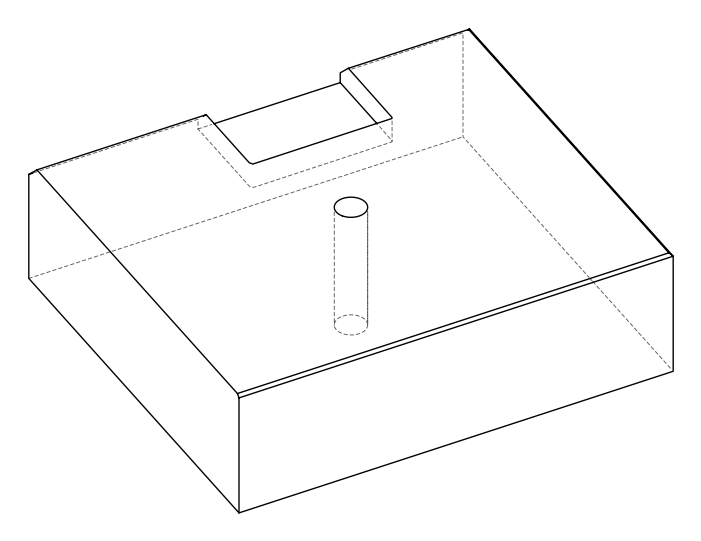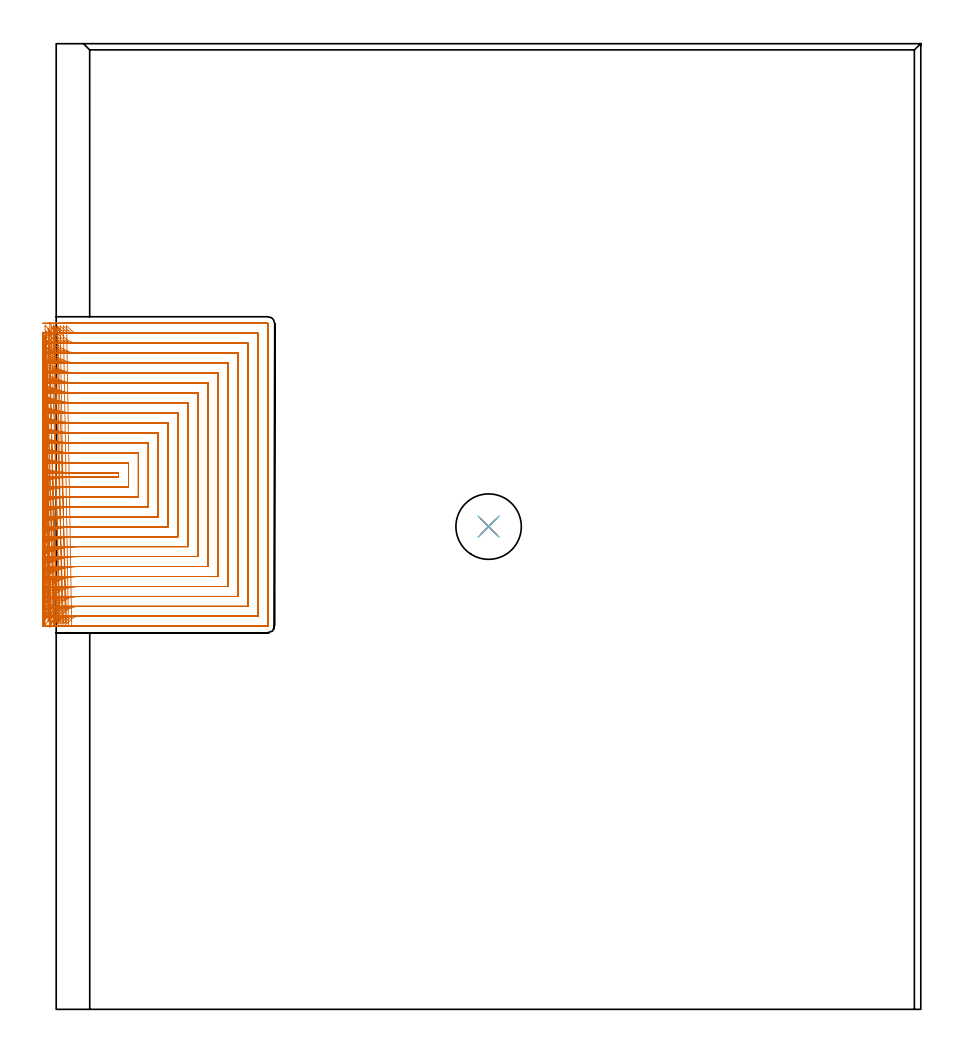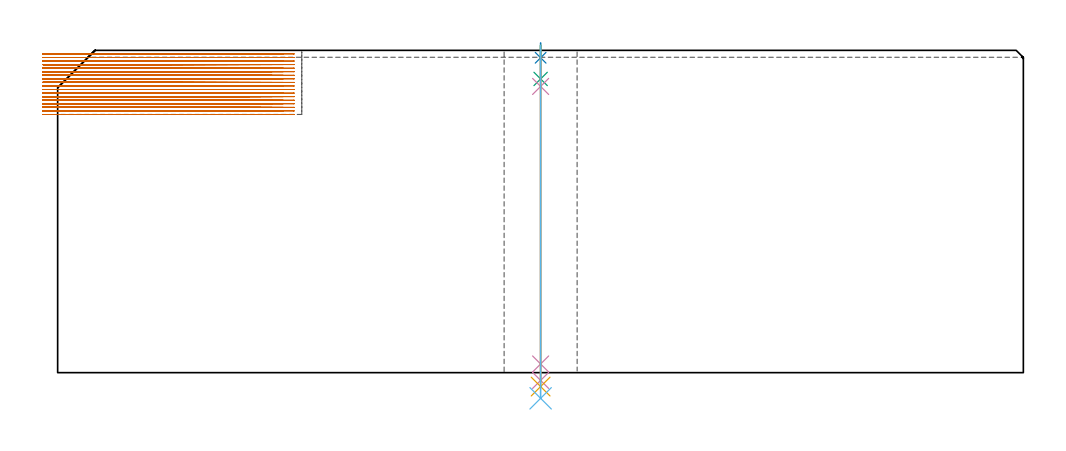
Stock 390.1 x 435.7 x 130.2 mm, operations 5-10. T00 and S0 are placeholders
(PLAN: 10 operations, 6 tool changes, 220.4 min)
(1 AREA_MILL | FG_CHAMFER_SURFACE | UGT0205_001 | 8.38 min | 20182 mm3)
(2 AREA_MILL_1 | FG_CHAMFER_SURFACE_1 | UGT0205_001 | 3.16 min | 1489 mm3)
(3 AREA_MILL_2 | FG_CHAMFER_SURFACE_2 | UGT0205_001 | 7.08 min | 1825 mm3)
(4 AREA_MILL_3 | FG_CHAMFER_SURFACE_3 | UGT0205_001 | 6.13 min | 14854 mm3)
(5 MILL_SLOT | SLOT_PARTIAL_RECTANGULAR | NXT0201_008 | Follow Part, ap 1.5, ae 75% | 193.85 min | 362678 mm3)
(6 SPOT_DRILL | STEP1HOLE | NXT0321_9005460120000 | 0.05 min | 176 mm3)
(7 DRILL_BLIND_HOLE_INTO_CENTER | STEP1HOLE | UGT0301_196 | 0.06 min | 343 mm3)
(8 GUN_DRILL_THROUGH_HOLE | STEP1HOLE | UGT0307_003 | 0.6 min | 4552 mm3)
(9 SPADE_DRILL_TO_ENLARGE_THROUGH_HOLE | STEP1HOLE | UGT0306_009 | 0.55 min | 29837 mm3)
(10 DRILL_TO_ENLARGE_THROUGH_HOLE | STEP1HOLE | UGT0301_394 | 0.57 min | 53985 mm3)
(TOOL UGT0205_001 | Chamfer Mill 20 x 3 x 45 deg. | D20 FL50 Z2)
(TOOL NXT0201_008 | ENDMILL 6mm [2P460-0600-NA 1630] | D6 FL26 Z6)
(TOOL NXT0321_9005460120000 | NC Spot Drill, 142deg, 12mm, Carbide, Uncoated | D12 PA142 FL30 Z2)
(TOOL UGT0301_196 | Twist Drill 7.7 mm | D7.7 PA118 FL73 Z2)
(TOOL UGT0307_003 | Gun Drill 7 mm | D7 PA130 FL24 Z1)
(TOOL UGT0306_009 | Spade Drill 18.5mm | D18.5 PA132 FL10 Z2)
(TOOL UGT0301_394 | Twist Drill 29.5 mm | D29.5 PA118 FL165 Z2)
(OP 5 MILL_SLOT)
G17 G21 G94 G90
T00 M6
G54
G17 G0 G90 X-5.944 Y238.462 S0 M3
G43 Z140.2 H1
Z128.761
G94 G1 X-3. Y239.039 F250.
G2 X9.987 Y240.3 R67.5 F500.
G1 X28.1
Y242.
X9.986
G2 X-3. Y243.261 R67.5
G1 X-5.944 Y243.838 F250.
X-5.936 Y233.829
X-3. Y234.447
G2 X9.987 Y235.8 R63. F500.
G1 X32.6
Y246.5
X9.986
G2 X-3. Y247.853 R63.
G1 X-5.936 Y248.471 F250.
X-5.925 Y229.174
X-3. Y229.84
G2 X9.987 Y231.3 R58.5 F500.
G1 X37.1
Y251.
X9.986
G2 X-3. Y252.46 R58.5
G1 X-5.925 Y253.125 F250.
X-5.912 Y224.494
X-3. Y225.215
G2 X9.987 Y226.8 R54. F500.
G1 X41.6
Y255.5
X9.986
G2 X-3. Y257.085 R54.
G1 X-5.912 Y257.806 F250.
X-5.895 Y219.779
X-3. Y220.566
G2 X9.987 Y222.3 R49.5 F500.
G1 X46.1
Y260.
X9.986
G2 X-3. Y261.734 R49.5
G1 X-5.895 Y262.521 F250.
X-5.872 Y215.02
X-3. Y215.885
G2 X9.987 Y217.8 R45. F500.
G1 X50.6
Y264.5
X9.986
G2 X-3. Y266.414 R45.
G1 X-5.872 Y267.28 F250.
X-5.842 Y210.199
X-3. Y211.161
G2 X9.987 Y213.3 R40.5 F500.
G1 X55.1
Y269.
X9.986
G2 X-3. Y271.138 R40.5
G1 X-5.842 Y272.1 F250.
X-5.798 Y205.294
X-3. Y206.376
G2 X9.987 Y208.8 R36. F500.
G1 X59.6
Y273.5
X9.986
G2 X-3. Y275.924 R36.
G1 X-5.798 Y277.006 F250.
X-5.733 Y200.262
X-3. Y201.498
G2 X9.987 Y204.3 R31.5 F500.
G1 X64.1
Y278.
X9.986
G2 X-3. Y280.801 R31.5
G1 X-5.733 Y282.038 F250.
X-5.63 Y195.029
X-3. Y196.472
G2 X9.987 Y199.8 R27. F500.
G1 X68.6
Y282.5
X9.986
G2 X-3. Y285.828 R27.
G1 X-5.63 Y287.271 F250.
X-5.45 Y189.442
X-3. Y191.174
G2 X9.987 Y195.3 R22.5 F500.
G1 X73.1
Y287.
X9.986
G2 X-3. Y291.126 R22.5
G1 X-5.45 Y292.857 F250.
X-5.077 Y183.099
X-3. Y185.264
G2 X9.987 Y190.8 R18. F500.
G1 X77.6
Y291.5
X9.986
G2 X-3. Y297.035 R18.
G1 X-5.077 Y299.2 F250.
X-3.615 Y175.3
X-2.445 Y178.062
G2 X9.987 Y186.3 R13.5 F500.
G1 X82.1
Y296.
X9.986
G2 X-2.446 Y304.238 R13.5
G1 X-3.616 Y307. F250.
X0.591 Y174.113 F500.
X1.924 Y176.8 F250.
G2 X9.987 Y181.8 R9. F500.
G1 X86.6
Y300.5
X9.986
G2 X1.923 Y305.501 R9.
G1 X0.59 Y308.188 F250.
X4.699 Y173.934 F500.
X6.849 Y176.026 F250.
G2 X9.987 Y177.3 R4.5 F500.
G1 X91.1
Y305.
X9.986
G2 X6.845 Y306.277 R4.5
G1 X4.697 Y308.371 F250.
X6.987 Y172.8 F500.
X9.987 F250.
X95.4 F500.
G3 X95.6 Y173. R0.2
G1 Y309.3
G3 X95.4 Y309.5 R0.2
G1 X9.986
X6.986 F250.
G0 Z140.2
X-5.956 Y238.792
Z127.322
G1 X-3. Y239.305
G2 X8.547 Y240.3 R67.5 F500.
G1 X28.1
Y242.
X8.54
G2 X-3. Y242.994 R67.5
G1 X-5.956 Y243.507 F250.
X-5.949 Y234.183
X-3. Y234.733
G2 X8.547 Y235.8 R63. F500.
G1 X32.6
Y246.5
X8.54
G2 X-3. Y247.566 R63.
G1 X-5.949 Y248.115 F250.
X-5.941 Y229.557
X-3. Y230.149
G2 X8.547 Y231.3 R58.5 F500.
G1 X37.1
Y251.
X8.54
G2 X-3. Y252.149 R58.5
G1 X-5.941 Y252.741 F250.
X-5.931 Y224.909
X-3. Y225.551
G2 X8.547 Y226.8 R54. F500.
G1 X41.6
Y255.5
X8.54
G2 X-3. Y256.747 R54.
G1 X-5.931 Y257.388 F250.
X-5.917 Y220.234
X-3. Y220.934
G2 X8.547 Y222.3 R49.5 F500.
G1 X46.1
Y260.
X8.54
G2 X-3. Y261.364 R49.5
G1 X-5.917 Y262.063 F250.
X-5.9 Y215.523
X-3. Y216.293
G2 X8.547 Y217.8 R45. F500.
G1 X50.6
Y264.5
X8.54
G2 X-3. Y266.005 R45.
G1 X-5.9 Y266.774 F250.
X-5.875 Y210.764
X-3. Y211.619
G2 X8.547 Y213.3 R40.5 F500.
G1 X55.1
Y269.
X8.54
G2 X-3. Y270.679 R40.5
G1 X-5.876 Y271.534 F250.
X-5.841 Y205.935
X-3. Y206.898
G2 X8.547 Y208.8 R36. F500.
G1 X59.6
Y273.5
X8.54
G2 X-3. Y275.4 R36.
G1 X-5.842 Y276.361 F250.
X-5.791 Y201.007
X-3. Y202.107
G2 X8.547 Y204.3 R31.5 F500.
G1 X64.1
Y278.
X8.54
G2 X-3. Y280.19 R31.5
G1 X-5.791 Y281.289 F250.
X-5.712 Y195.923
X-3. Y197.206
G2 X8.547 Y199.8 R27. F500.
G1 X68.6
Y282.5
X8.54
G2 X-3. Y285.09 R27.
G1 X-5.712 Y286.372 F250.
X-5.575 Y190.571
X-3. Y192.111
G2 X8.547 Y195.3 R22.5 F500.
G1 X73.1
Y287.
X8.54
G2 X-3. Y290.184 R22.5
G1 X-5.575 Y291.723 F250.
X-5.301 Y184.683
X-3. Y186.608
G2 X8.547 Y190.8 R18. F500.
G1 X77.6
Y291.5
X8.54
G2 X-3. Y295.686 R18.
G1 X-5.302 Y297.609 F250.
X-4.554 Y177.227
X-3. Y179.793
G2 X8.547 Y186.3 R13.5 F500.
G1 X82.1
Y296.
X8.54
G2 X-3. Y302.494 R13.5
G1 X-4.557 Y305.058 F250.
X-0.848 Y174.113 F500.
X0.485 Y176.8 F250.
G2 X8.547 Y181.8 R9. F500.
G1 X86.6
Y300.5
X8.54
G2 X0.477 Y305.501 R9.
G1 X-0.856 Y308.188 F250.
X3.259 Y173.934 F500.
X5.41 Y176.026 F250.
G2 X8.547 Y177.3 R4.5 F500.
G1 X91.1
Y305.
X8.54
G2 X5.401 Y306.275 R4.5
G1 X3.251 Y308.367 F250.
X5.547 Y172.8 F500.
X8.547 F250.
X95.4 F500.
G3 X95.6 Y173. R0.2
G1 Y309.3
G3 X95.4 Y309.5 R0.2
G1 X8.54
X5.54 F250.
G0 Z140.2
X-5.966 Y239.09
Z125.883
G1 X-3. Y239.539
G2 X7.108 Y240.3 R67.5 F500.
G1 X28.1
Y242.
X7.1
G2 X-3. Y242.76 R67.5
G1 X-5.966 Y243.209 F250.
X-5.961 Y234.502
X-3. Y234.984
G2 X7.108 Y235.8 R63. F500.
G1 X32.6
Y246.5
X7.1
G2 X-3. Y247.315 R63.
G1 X-5.961 Y247.796 F250.
X-5.955 Y229.902
X-3. Y230.42
G2 X7.108 Y231.3 R58.5 F500.
G1 X37.1
Y251.
X7.1
G2 X-3. Y251.879 R58.5
G1 X-5.955 Y252.396 F250.
X-5.947 Y225.284
X-3. Y225.846
G2 X7.108 Y226.8 R54. F500.
G1 X41.6
Y255.5
X7.1
G2 X-3. Y256.453 R54.
G1 X-5.947 Y257.014 F250.
X-5.937 Y220.644
X-3. Y221.257
G2 X7.108 Y222.3 R49.5 F500.
G1 X46.1
Y260.
X7.1
G2 X-3. Y261.041 R49.5
G1 X-5.937 Y261.654 F250.
X-5.923 Y215.976
X-3. Y216.65
G2 X7.108 Y217.8 R45. F500.
G1 X50.6
Y264.5
X7.1
G2 X-3. Y265.648 R45.
G1 X-5.923 Y266.321 F250.
X-5.905 Y211.27
X-3. Y212.018
G2 X7.108 Y213.3 R40.5 F500.
G1 X55.1
Y269.
X7.1
G2 X-3. Y270.28 R40.5
G1 X-5.905 Y271.028 F250.
X-5.879 Y206.509
X-3. Y207.352
G2 X7.108 Y208.8 R36. F500.
G1 X59.6
Y273.5
X7.1
G2 X-3. Y274.946 R36.
G1 X-5.88 Y275.788 F250.
X-5.841 Y201.671
X-3. Y202.634
G2 X7.108 Y204.3 R31.5 F500.
G1 X64.1
Y278.
X7.1
G2 X-3. Y279.663 R31.5
G1 X-5.842 Y280.625 F250.
X-5.782 Y196.713
X-3. Y197.836
G2 X7.108 Y199.8 R27. F500.
G1 X68.6
Y282.5
X7.1
G2 X-3. Y284.46 R27.
G1 X-5.782 Y285.583 F250.
X-5.68 Y191.554
X-3. Y192.902
G2 X7.108 Y195.3 R22.5 F500.
G1 X73.1
Y287.
X7.1
G2 X-3. Y289.394 R22.5
G1 X-5.681 Y290.741 F250.
X-5.482 Y186.009
X-3. Y187.694
G2 X7.108 Y190.8 R18. F500.
G1 X77.6
Y291.5
X7.1
G2 X-3. Y294.601 R18.
G1 X-5.483 Y296.284 F250.
X-4.989 Y179.502
X-3. Y181.749
G2 X7.108 Y186.3 R13.5 F500.
G1 X82.1
Y296.
X7.1
G2 X-3. Y300.543 R13.5
G1 X-4.991 Y302.787 F250.
X-2.264 Y174.269 F500.
X-0.886 Y176.934 F250.
G2 X7.108 Y181.8 R9. F500.
G1 X86.6
Y300.5
X7.1
G2 X-0.894 Y305.365 R9.
G1 X-2.272 Y308.029 F250.
X1.821 Y173.94 F500.
X3.974 Y176.029 F250.
G2 X7.108 Y177.3 R4.5 F500.
G1 X91.1
Y305.
X7.1
G2 X3.962 Y306.275 R4.5
G1 X1.812 Y308.367 F250.
X4.108 Y172.8 F500.
X7.108 F250.
X95.4 F500.
G3 X95.6 Y173. R0.2
G1 Y309.3
G3 X95.4 Y309.5 R0.2
G1 X7.1
X4.1 F250.
G0 Z140.2
X-5.975 Y239.356
Z124.444
G1 X-3. Y239.741
G2 X5.668 Y240.3 R67.5 F500.
G1 X28.1
Y242.
X5.668
G2 X-3. Y242.559 R67.5
G1 X-5.975 Y242.944 F250.
X-5.971 Y234.788
X-3. Y235.201
G2 X5.668 Y235.8 R63. F500.
G1 X32.6
Y246.5
X5.668
G2 X-3. Y247.099 R63.
G1 X-5.971 Y247.512 F250.
X-5.967 Y230.21
X-3. Y230.654
G2 X5.668 Y231.3 R58.5 F500.
G1 X37.1
Y251.
X5.668
G2 X-3. Y251.646 R58.5
G1 X-5.967 Y252.09 F250.
X-5.961 Y225.618
X-3. Y226.1
G2 X5.668 Y226.8 R54. F500.
G1 X41.6
Y255.5
X5.668
G2 X-3. Y256.2 R54.
G1 X-5.961 Y256.682 F250.
X-5.954 Y221.01
X-3. Y221.535
G2 X5.668 Y222.3 R49.5 F500.
G1 X46.1
Y260.
X5.668
G2 X-3. Y260.765 R49.5
G1 X-5.954 Y261.29 F250.
X-5.944 Y216.379
X-3. Y216.957
G2 X5.668 Y217.8 R45. F500.
G1 X50.6
Y264.5
X5.668
G2 X-3. Y265.343 R45.
G1 X-5.944 Y265.921 F250.
X-5.93 Y211.719
X-3. Y212.362
G2 X5.668 Y213.3 R40.5 F500.
G1 X55.1
Y269.
X5.668
G2 X-3. Y269.938 R40.5
G1 X-5.93 Y270.581 F250.
X-5.912 Y207.019
X-3. Y207.741
G2 X5.668 Y208.8 R36. F500.
G1 X59.6
Y273.5
X5.668
G2 X-3. Y274.559 R36.
G1 X-5.912 Y275.281 F250.
X-5.884 Y202.258
X-3. Y203.084
G2 X5.668 Y204.3 R31.5 F500.
G1 X64.1
Y278.
X5.668
G2 X-3. Y279.216 R31.5
G1 X-5.884 Y280.042 F250.
X-5.841 Y197.408
X-3. Y198.371
G2 X5.668 Y199.8 R27. F500.
G1 X68.6
Y282.5
X5.668
G2 X-3. Y283.929 R27.
G1 X-5.841 Y284.892 F250.
X-5.768 Y192.408
X-3. Y193.563
G2 X5.668 Y195.3 R22.5 F500.
G1 X73.1
Y287.
X5.668
G2 X-3. Y288.737 R22.5
G1 X-5.768 Y289.892 F250.
X-5.629 Y187.131
X-3. Y188.576
G2 X5.668 Y190.8 R18. F500.
G1 X77.6
Y291.5
X5.668
G2 X-3. Y293.724 R18.
G1 X-5.629 Y295.169 F250.
X-5.3 Y181.223
X-3. Y183.15
G2 X5.668 Y186.3 R13.5 F500.
G1 X82.1
Y296.
X5.668
G2 X-3. Y299.15 R13.5
G1 X-5.3 Y301.076 F250.
X-3.562 Y174.994
X-1.98 Y177.544
G2 X5.668 Y181.8 R9. F500.
G1 X86.6
Y300.5
X5.668
G2 X-1.98 Y304.755 R9.
G1 X-3.561 Y307.305 F250.
X0.381 Y173.938 F500.
X2.533 Y176.028 F250.
G2 X5.668 Y177.3 R4.5 F500.
G1 X91.1
Y305.
X5.668
G2 X2.527 Y306.277 R4.5
G1 X0.379 Y308.371 F250.
X2.668 Y172.8 F500.
X5.668 F250.
X95.4 F500.
G3 X95.6 Y173. R0.2
G1 Y309.3
G3 X95.4 Y309.5 R0.2
G1 X5.668
X2.668 F250.
G0 Z140.2
X-5.983 Y239.603
Z123.005
G1 X-3. Y239.921
G2 X4.146 Y240.3 R67.5 F500.
G1 X28.1
Y242.
X4.149
G2 X-3. Y242.38 R67.5
G1 X-5.983 Y242.697 F250.
X-5.981 Y235.053
X-3. Y235.393
G2 X4.146 Y235.8 R63. F500.
G1 X32.6
Y246.5
X4.149
G2 X-3. Y246.907 R63.
G1 X-5.981 Y247.247 F250.
X-5.978 Y230.496
X-3. Y230.862
G2 X4.146 Y231.3 R58.5 F500.
G1 X37.1
Y251.
X4.149
G2 X-3. Y251.438 R58.5
G1 X-5.978 Y251.805 F250.
X-5.974 Y225.928
X-3. Y226.325
G2 X4.146 Y226.8 R54. F500.
G1 X41.6
Y255.5
X4.149
G2 X-3. Y255.975 R54.
G1 X-5.974 Y256.372 F250.
X-5.969 Y221.348
X-3. Y221.782
G2 X4.146 Y222.3 R49.5 F500.
G1 X46.1
Y260.
X4.149
G2 X-3. Y260.519 R49.5
G1 X-5.969 Y260.952 F250.
X-5.962 Y216.753
X-3. Y217.229
G2 X4.146 Y217.8 R45. F500.
G1 X50.6
Y264.5
X4.149
G2 X-3. Y265.071 R45.
G1 X-5.962 Y265.548 F250.
X-5.953 Y212.135
X-3. Y212.665
G2 X4.146 Y213.3 R40.5 F500.
G1 X55.1
Y269.
X4.149
G2 X-3. Y269.636 R40.5
G1 X-5.953 Y270.165 F250.
X-5.94 Y207.488
X-3. Y208.084
G2 X4.146 Y208.8 R36. F500.
G1 X59.6
Y273.5
X4.149
G2 X-3. Y274.217 R36.
G1 X-5.94 Y274.813 F250.
X-5.922 Y202.798
X-3. Y203.479
G2 X4.146 Y204.3 R31.5 F500.
G1 X64.1
Y278.
X4.149
G2 X-3. Y278.822 R31.5
G1 X-5.922 Y279.503 F250.
X-5.893 Y198.043
X-3. Y198.837
G2 X4.146 Y199.8 R27. F500.
G1 X68.6
Y282.5
X4.149
G2 X-3. Y283.464 R27.
G1 X-5.893 Y284.258 F250.
X-5.845 Y193.182
X-3. Y194.135
G2 X4.146 Y195.3 R22.5 F500.
G1 X73.1
Y287.
X4.149
G2 X-3. Y288.166 R22.5
G1 X-5.845 Y289.119 F250.
X-5.753 Y188.13
X-3. Y189.321
G2 X4.146 Y190.8 R18. F500.
G1 X77.6
Y291.5
X4.149
G2 X-3. Y292.98 R18.
G1 X-5.753 Y294.172 F250.
X-5.545 Y182.666
X-3. Y184.254
G2 X4.146 Y186.3 R13.5 F500.
G1 X82.1
Y296.
X4.149
G2 X-3. Y298.048 R13.5
G1 X-5.545 Y299.637 F250.
X-4.774 Y176.031
X-2.913 Y178.384
G2 X4.146 Y181.8 R9. F500.
G1 X86.6
Y300.5
X4.149
G2 X-2.912 Y303.919 R9.
G1 X-4.772 Y306.273 F250.
X-1.214 Y173.523 F500.
X0.769 Y175.774 F250.
G2 X4.146 Y177.3 R4.5 F500.
G1 X91.1
Y305.
X4.149
G2 X0.77 Y306.528 R4.5
G1 X-1.212 Y308.781 F250.
X1.146 Y172.8 F500.
X4.146 F250.
X95.4 F500.
G3 X95.6 Y173. R0.2
G1 Y309.3
G3 X95.4 Y309.5 R0.2
G1 X4.149
X1.149 F250.
G0 Z140.2
X-5.99 Y239.84
Z121.567
G1 X-3. Y240.081
G2 X2.429 Y240.3 R67.5 F500.
G1 X28.1
Y242.
X2.449
G2 X-3. Y242.22 R67.5
G1 X-5.99 Y242.462 F250.
X-5.989 Y235.307
X-3. Y235.566
G2 X2.429 Y235.8 R63. F500.
G1 X32.6
Y246.5
X2.449
G2 X-3. Y246.736 R63.
G1 X-5.989 Y246.996 F250.
X-5.987 Y230.769
X-3. Y231.048
G2 X2.429 Y231.3 R58.5 F500.
G1 X37.1
Y251.
X2.449
G2 X-3. Y251.254 R58.5
G1 X-5.987 Y251.534 F250.
X-5.985 Y226.225
X-3. Y226.526
G2 X2.429 Y226.8 R54. F500.
G1 X41.6
Y255.5
X2.449
G2 X-3. Y255.776 R54.
G1 X-5.985 Y256.078 F250.
X-5.982 Y221.672
X-3. Y222.001
G2 X2.429 Y222.3 R49.5 F500.
G1 X46.1
Y260.
X2.449
G2 X-3. Y260.301 R49.5
G1 X-5.982 Y260.631 F250.
X-5.978 Y217.109
X-3. Y217.471
G2 X2.429 Y217.8 R45. F500.
G1 X50.6
Y264.5
X2.449
G2 X-3. Y264.831 R45.
G1 X-5.978 Y265.194 F250.
X-5.973 Y212.532
X-3. Y212.934
G2 X2.429 Y213.3 R40.5 F500.
G1 X55.1
Y269.
X2.449
G2 X-3. Y269.368 R40.5
G1 X-5.973 Y269.772 F250.
X-5.966 Y207.936
X-3. Y208.388
G2 X2.429 Y208.8 R36. F500.
G1 X59.6
Y273.5
X2.449
G2 X-3. Y273.915 R36.
G1 X-5.965 Y274.369 F250.
X-5.955 Y203.312
X-3. Y203.829
G2 X2.429 Y204.3 R31.5 F500.
G1 X64.1
Y278.
X2.449
G2 X-3. Y278.475 R31.5
G1 X-5.955 Y278.994 F250.
X-5.939 Y198.645
X-3. Y199.249
G2 X2.429 Y199.8 R27. F500.
G1 X68.6
Y282.5
X2.449
G2 X-3. Y283.055 R27.
G1 X-5.938 Y283.661 F250.
X-5.911 Y193.911
X-3. Y194.635
G2 X2.429 Y195.3 R22.5 F500.
G1 X73.1
Y287.
X2.449
G2 X-3. Y287.67 R22.5
G1 X-5.911 Y288.396 F250.
X-5.86 Y189.057
X-3. Y189.962
G2 X2.429 Y190.8 R18. F500.
G1 X77.6
Y291.5
X2.449
G2 X-3. Y292.344 R18.
G1 X-5.859 Y293.253 F250.
X-5.747 Y183.954
X-3. Y185.16
G2 X2.429 Y186.3 R13.5 F500.
G1 X82.1
Y296.
X2.449
G2 X-3. Y297.148 R13.5
G1 X-5.745 Y298.359 F250.
X-5.393 Y178.168
X-3. Y179.978
G2 X2.429 Y181.8 R9. F500.
G1 X86.6
Y300.5
X2.449
G2 X-3. Y302.337 R9.
G1 X-5.388 Y304.153 F250.
X-2.967 Y172.435 F500.
X-1.475 Y175.038 F250.
G2 X2.429 Y177.3 R4.5 F500.
G1 X91.1
Y305.
X2.449
G2 X-1.46 Y307.27 R4.5
G1 X-2.947 Y309.876 F250.
X-0.571 Y172.8 F500.
X2.429 F250.
X95.4 F500.
G3 X95.6 Y173. R0.2
G1 Y309.3
G3 X95.4 Y309.5 R0.2
G1 X2.449
X-0.551 F250.
G0 Z140.2
X-5.996 Y240.07
Z120.128
G1 X-3. Y240.218
G2 X0.332 Y240.3 R67.5 F500.
G1 X28.1
Y242.
X0.314
G2 X-3. Y242.081 R67.5
G1 X-5.996 Y242.229 F250.
Y235.553
X-3. Y235.712
G2 X0.332 Y235.8 R63. F500.
G1 X32.6
Y246.5
X0.314
G2 X-3. Y246.587 R63.
G1 X-5.996 Y246.745 F250.
X-5.995 Y231.034
X-3. Y231.205
G2 X0.332 Y231.3 R58.5 F500.
G1 X37.1
Y251.
X0.314
G2 X-3. Y251.094 R58.5
G1 X-5.995 Y251.264 F250.
X-5.994 Y226.512
X-3. Y226.697
G2 X0.332 Y226.8 R54. F500.
G1 X41.6
Y255.5
X0.314
G2 X-3. Y255.602 R54.
G1 X-5.994 Y255.786 F250.
X-5.993 Y221.986
X-3. Y222.188
G2 X0.332 Y222.3 R49.5 F500.
G1 X46.1
Y260.
X0.314
G2 X-3. Y260.111 R49.5
G1 X-5.993 Y260.312 F250.
X-5.992 Y217.454
X-3. Y217.676
G2 X0.332 Y217.8 R45. F500.
G1 X50.6
Y264.5
X0.314
G2 X-3. Y264.622 R45.
G1 X-5.992 Y264.843 F250.
X-5.99 Y212.916
X-3. Y213.163
G2 X0.332 Y213.3 R40.5 F500.
G1 X55.1
Y269.
X0.314
G2 X-3. Y269.136 R40.5
G1 X-5.99 Y269.381 F250.
X-5.987 Y208.368
X-3. Y208.645
G2 X0.332 Y208.8 R36. F500.
G1 X59.6
Y273.5
X0.314
G2 X-3. Y273.653 R36.
G1 X-5.987 Y273.929 F250.
X-5.983 Y203.806
X-3. Y204.123
G2 X0.332 Y204.3 R31.5 F500.
G1 X64.1
Y278.
X0.314
G2 X-3. Y278.175 R31.5
G1 X-5.983 Y278.49 F250.
X-5.977 Y199.223
X-3. Y199.594
G2 X0.332 Y199.8 R27. F500.
G1 X68.6
Y282.5
X0.314
G2 X-3. Y282.704 R27.
G1 X-5.977 Y283.072 F250.
X-5.967 Y194.608
X-3. Y195.052
G2 X0.332 Y195.3 R22.5 F500.
G1 X73.1
Y287.
X0.314
G2 X-3. Y287.245 R22.5
G1 X-5.967 Y287.687 F250.
X-5.948 Y189.934
X-3. Y190.489
G2 X0.332 Y190.8 R18. F500.
G1 X77.6
Y291.5
X0.314
G2 X-3. Y291.808 R18.
G1 X-5.949 Y292.36 F250.
X-5.907 Y185.142
X-3. Y185.882
G2 X0.332 Y186.3 R13.5 F500.
G1 X82.1
Y296.
X0.314
G2 X-3. Y296.413 R13.5
G1 X-5.908 Y297.149 F250.
X-5.787 Y180.05
X-3. Y181.161
G2 X0.332 Y181.8 R9. F500.
G1 X86.6
Y300.5
X0.314
G2 X-3. Y301.132 R9.
G1 X-5.789 Y302.237 F250.
X-5.011 Y173.637
X-2.981 Y175.845
G2 X0.332 Y177.3 R4.5 F500.
G1 X91.1
Y305.
X0.314
G2 X-2.983 Y306.437 R4.5
G1 X-5.025 Y308.634 F250.
X-2.668 Y172.8 F500.
X0.332 F250.
X95.4 F500.
G3 X95.6 Y173. R0.2
G1 Y309.3
G3 X95.4 Y309.5 R0.2
G1 X0.314
X-2.686 F250.
G0 Z140.2
X-6. Y240.266
Z118.689
G1 X-3. Y240.297
G2 X-2.314 Y240.3 R67.5 F500.
G1 X28.1
Y242.
X-2.322
G2 X-3. Y242.003 R67.5
G1 X-6. Y242.034 F250.
Y235.764
X-3. Y235.796
G2 X-2.314 Y235.8 R63. F500.
G1 X32.6
Y246.5
X-2.322
G2 X-3. Y246.504 R63.
G1 X-6. Y246.536 F250.
Y231.261
X-3. Y231.296
G2 X-2.314 Y231.3 R58.5 F500.
G1 X37.1
Y251.
X-2.322
G2 X-3. Y251.004 R58.5
G1 X-6. Y251.039 F250.
Y226.758
X-3. Y226.796
G2 X-2.314 Y226.8 R54. F500.
G1 X41.6
Y255.5
X-2.322
G2 X-3. Y255.504 R54.
G1 X-6. Y255.542 F250.
Y222.254
X-3. Y222.295
G2 X-2.314 Y222.3 R49.5 F500.
G1 X46.1
Y260.
X-2.322
G2 X-3. Y260.005 R49.5
G1 X-6. Y260.046 F250.
Y217.749
X-3. Y217.795
G2 X-2.314 Y217.8 R45. F500.
G1 X50.6
Y264.5
X-2.322
G2 X-3. Y264.505 R45.
G1 X-6. Y264.55 F250.
Y213.243
X-3. Y213.294
G2 X-2.314 Y213.3 R40.5 F500.
G1 X55.1
Y269.
X-2.322
G2 X-3. Y269.006 R40.5
G1 X-6. Y269.056 F250.
X-5.999 Y208.736
X-3. Y208.793
G2 X-2.314 Y208.8 R36. F500.
G1 X59.6
Y273.5
X-2.322
G2 X-3. Y273.506 R36.
G1 X-5.999 Y273.563 F250.
Y204.227
X-3. Y204.293
G2 X-2.314 Y204.3 R31.5 F500.
G1 X64.1
Y278.
X-2.322
G2 X-3. Y278.007 R31.5
G1 X-5.999 Y278.072 F250.
Y199.715
X-3. Y199.791
G2 X-2.314 Y199.8 R27. F500.
G1 X68.6
Y282.5
X-2.322
G2 X-3. Y282.509 R27.
G1 X-5.999 Y282.584 F250.
Y195.198
X-3. Y195.29
G2 X-2.314 Y195.3 R22.5 F500.
G1 X73.1
Y287.
X-2.322
G2 X-3. Y287.01 R22.5
G1 X-5.999 Y287.101 F250.
X-5.998 Y190.673
X-3. Y190.787
G2 X-2.314 Y190.8 R18. F500.
G1 X77.6
Y291.5
X-2.322
G2 X-3. Y291.513 R18.
G1 X-5.998 Y291.626 F250.
X-5.996 Y186.13
X-3. Y186.283
G2 X-2.314 Y186.3 R13.5 F500.
G1 X82.1
Y296.
X-2.322
G2 X-3. Y296.017 R13.5
G1 X-5.996 Y296.168 F250.
X-5.991 Y181.545
X-3. Y181.774
G2 X-2.314 Y181.8 R9. F500.
G1 X86.6
Y300.5
X-2.322
G2 X-3. Y300.526 R9.
G1 X-5.991 Y300.752 F250.
X-5.965 Y176.79
X-3. Y177.247
G2 X-2.314 Y177.3 R4.5 F500.
G1 X91.1
Y305.
X-2.322
G2 X-3. Y305.051 R4.5
G1 X-5.966 Y305.503 F250.
X-5.314 Y172.8
X-2.314
X95.4 F500.
G3 X95.6 Y173. R0.2
G1 Y309.3
G3 X95.4 Y309.5 R0.2
G1 X-2.322
X-5.322 F250.
G0 X-6. Y240.299 Z117.25
G1 X-3. Y240.3
X-2.968 F500.
X28.1
Y242.
X-3.
X-6. Y242.001 F250.
Y235.798
X-3. Y235.8
X-2.968 F500.
X32.6
Y246.5
X-3.
X-6. Y246.501 F250.
Y231.298
X-3. Y231.3
X-2.968 F500.
X37.1
Y251.
X-3.
X-6. Y251.001 F250.
Y226.798
X-3. Y226.8
X-2.968 F500.
X41.6
Y255.5
X-3.
X-6. Y255.501 F250.
Y222.298
X-3. Y222.3
X-2.968 F500.
X46.1
Y260.
X-3.
X-6. Y260.001 F250.
Y217.798
X-3. Y217.8
X-2.968 F500.
X50.6
Y264.5
X-3.
X-6. Y264.501 F250.
Y213.298
X-3. Y213.3
X-2.968 F500.
X55.1
Y269.
X-3.
X-6. Y269.001 F250.
Y208.797
X-3. Y208.8
X-2.968 F500.
X59.6
Y273.5
X-3.
X-6. Y273.502 F250.
Y204.297
X-3. Y204.3
X-2.968 F500.
X64.1
Y278.
X-3.
X-6. Y278.002 F250.
Y199.796
X-3. Y199.8
X-2.968 F500.
X68.6
Y282.5
X-3.
X-6. Y282.502 F250.
Y195.296
X-3. Y195.3
X-2.968 F500.
X73.1
Y287.
X-3.
X-6. Y287.003 F250.
Y190.795
X-3. Y190.8
X-2.968 F500.
X77.6
Y291.5
X-3.
X-6. Y291.503 F250.
Y186.293
X-3. Y186.3
X-2.968 F500.
X82.1
Y296.
X-3.
X-6. Y296.004 F250.
Y181.789
X-3. Y181.8
X-2.968 F500.
X86.6
Y300.5
X-3.
X-6. Y300.506 F250.
Y177.279
X-3. Y177.3
X-2.968 F500.
X91.1
Y305.
X-3.
X-6. Y305.013 F250.
X-5.968 Y172.8
X-2.968
X95.4 F500.
G3 X95.6 Y173. R0.2
G1 Y309.3
G3 X95.4 Y309.5 R0.2
G1 X-2.981
X-5.981 F250.
G0 X-6. Y240.3 Z115.811
G1 X-3.
X28.1 F500.
Y242.
X-3.
X-6. F250.
Y235.8
X-3.
X32.6 F500.
Y246.5
X-3.
X-6. F250.
Y231.3
X-3.
X37.1 F500.
Y251.
X-3.
X-6. F250.
Y226.8
X-3.
X41.6 F500.
Y255.5
X-3.
X-6. F250.
Y222.3
X-3.
X46.1 F500.
Y260.
X-3.
X-6. F250.
Y217.8
X-3.
X50.6 F500.
Y264.5
X-3.
X-6. F250.
Y213.3
X-3.
X55.1 F500.
Y269.
X-3.
X-6. F250.
Y208.8
X-3.
X59.6 F500.
Y273.5
X-3.
X-6. F250.
Y204.3
X-3.
X64.1 F500.
Y278.
X-3.
X-6. F250.
Y199.8
X-3.
X68.6 F500.
Y282.5
X-3.
X-6. F250.
Y195.3
X-3.
X73.1 F500.
Y287.
X-3.
X-6. F250.
Y190.8
X-3.
X77.6 F500.
Y291.5
X-3.
X-6. F250.
Y186.3
X-3.
X82.1 F500.
Y296.
X-3.
X-6. F250.
Y181.8
X-3.
X86.6 F500.
Y300.5
X-3.
X-6. F250.
Y177.3
X-3.
X91.1 F500.
Y305.
X-3.
X-6. F250.
Y172.8
X-3.
X95.4 F500.
G3 X95.6 Y173. R0.2
G1 Y309.3
G3 X95.4 Y309.5 R0.2
G1 X-3.
X-6. F250.
G0 Y240.3 Z114.372
G1 X-3.
X28.1 F500.
Y242.
X-3.
X-6. F250.
Y235.8
X-3.
X32.6 F500.
Y246.5
X-3.
X-6. F250.
Y231.3
X-3.
X37.1 F500.
Y251.
X-3.
X-6. F250.
Y226.8
X-3.
X41.6 F500.
Y255.5
X-3.
X-6. F250.
Y222.3
X-3.
X46.1 F500.
Y260.
X-3.
X-6. F250.
Y217.8
X-3.
X50.6 F500.
Y264.5
X-3.
X-6. F250.
Y213.3
X-3.
X55.1 F500.
Y269.
X-3.
X-6. F250.
Y208.8
X-3.
X59.6 F500.
Y273.5
X-3.
X-6. F250.
Y204.3
X-3.
X64.1 F500.
Y278.
X-3.
X-6. F250.
Y199.8
X-3.
X68.6 F500.
Y282.5
X-3.
X-6. F250.
Y195.3
X-3.
X73.1 F500.
Y287.
X-3.
X-6. F250.
Y190.8
X-3.
X77.6 F500.
Y291.5
X-3.
X-6. F250.
Y186.3
X-3.
X82.1 F500.
Y296.
X-3.
X-6. F250.
Y181.8
X-3.
X86.6 F500.
Y300.5
X-3.
X-6. F250.
Y177.3
X-3.
X91.1 F500.
Y305.
X-3.
X-6. F250.
Y172.8
X-3.
X95.4 F500.
G3 X95.6 Y173. R0.2
G1 Y309.3
G3 X95.4 Y309.5 R0.2
G1 X-3.
X-6. F250.
G0 Y240.3 Z112.933
G1 X-3.
X28.1 F500.
Y242.
X-3.
X-6. F250.
Y235.8
X-3.
X32.6 F500.
Y246.5
X-3.
X-6. F250.
Y231.3
X-3.
X37.1 F500.
Y251.
X-3.
X-6. F250.
Y226.8
X-3.
X41.6 F500.
Y255.5
X-3.
X-6. F250.
Y222.3
X-3.
X46.1 F500.
Y260.
X-3.
X-6. F250.
Y217.8
X-3.
X50.6 F500.
Y264.5
X-3.
X-6. F250.
Y213.3
X-3.
X55.1 F500.
Y269.
X-3.
X-6. F250.
Y208.8
X-3.
X59.6 F500.
Y273.5
X-3.
X-6. F250.
Y204.3
X-3.
X64.1 F500.
Y278.
X-3.
X-6. F250.
Y199.8
X-3.
X68.6 F500.
Y282.5
X-3.
X-6. F250.
Y195.3
X-3.
X73.1 F500.
Y287.
X-3.
X-6. F250.
Y190.8
X-3.
X77.6 F500.
Y291.5
X-3.
X-6. F250.
Y186.3
X-3.
X82.1 F500.
Y296.
X-3.
X-6. F250.
Y181.8
X-3.
X86.6 F500.
Y300.5
X-3.
X-6. F250.
Y177.3
X-3.
X91.1 F500.
Y305.
X-3.
X-6. F250.
Y172.8
X-3.
X95.4 F500.
G3 X95.6 Y173. R0.2
G1 Y309.3
G3 X95.4 Y309.5 R0.2
G1 X-3.
X-6. F250.
G0 Y240.3 Z111.494
G1 X-3.
X28.1 F500.
Y242.
X-3.
X-6. F250.
Y235.8
X-3.
X32.6 F500.
Y246.5
X-3.
X-6. F250.
Y231.3
X-3.
X37.1 F500.
Y251.
X-3.
X-6. F250.
Y226.8
X-3.
X41.6 F500.
Y255.5
X-3.
X-6. F250.
Y222.3
X-3.
X46.1 F500.
Y260.
X-3.
X-6. F250.
Y217.8
X-3.
X50.6 F500.
Y264.5
X-3.
X-6. F250.
Y213.3
X-3.
X55.1 F500.
Y269.
X-3.
X-6. F250.
Y208.8
X-3.
X59.6 F500.
Y273.5
X-3.
X-6. F250.
Y204.3
X-3.
X64.1 F500.
Y278.
X-3.
X-6. F250.
Y199.8
X-3.
X68.6 F500.
Y282.5
X-3.
X-6. F250.
Y195.3
X-3.
X73.1 F500.
Y287.
X-3.
X-6. F250.
Y190.8
X-3.
X77.6 F500.
Y291.5
X-3.
X-6. F250.
Y186.3
X-3.
X82.1 F500.
Y296.
X-3.
X-6. F250.
Y181.8
X-3.
X86.6 F500.
Y300.5
X-3.
X-6. F250.
Y177.3
X-3.
X91.1 F500.
Y305.
X-3.
X-6. F250.
Y172.8
X-3.
X95.4 F500.
G3 X95.6 Y173. R0.2
G1 Y309.3
G3 X95.4 Y309.5 R0.2
G1 X-3.
X-6. F250.
G0 Y240.3 Z110.056
G1 X-3.
X28.1 F500.
Y242.
X-3.
X-6. F250.
Y235.8
X-3.
X32.6 F500.
Y246.5
X-3.
X-6. F250.
Y231.3
X-3.
X37.1 F500.
Y251.
X-3.
X-6. F250.
Y226.8
X-3.
X41.6 F500.
Y255.5
X-3.
X-6. F250.
Y222.3
X-3.
X46.1 F500.
Y260.
X-3.
X-6. F250.
Y217.8
X-3.
X50.6 F500.
Y264.5
X-3.
X-6. F250.
Y213.3
X-3.
X55.1 F500.
Y269.
X-3.
X-6. F250.
Y208.8
X-3.
X59.6 F500.
Y273.5
X-3.
X-6. F250.
Y204.3
X-3.
X64.1 F500.
Y278.
X-3.
X-6. F250.
Y199.8
X-3.
X68.6 F500.
Y282.5
X-3.
X-6. F250.
Y195.3
X-3.
X73.1 F500.
Y287.
X-3.
X-6. F250.
Y190.8
X-3.
X77.6 F500.
Y291.5
X-3.
X-6. F250.
Y186.3
X-3.
X82.1 F500.
Y296.
X-3.
X-6. F250.
Y181.8
X-3.
X86.6 F500.
Y300.5
X-3.
X-6. F250.
Y177.3
X-3.
X91.1 F500.
Y305.
X-3.
X-6. F250.
Y172.8
X-3.
X95.4 F500.
G3 X95.6 Y173. R0.2
G1 Y309.3
G3 X95.4 Y309.5 R0.2
G1 X-3.
X-6. F250.
G0 Y240.3 Z108.617
G1 X-3.
X28.1 F500.
Y242.
X-3.
X-6. F250.
Y235.8
X-3.
X32.6 F500.
Y246.5
X-3.
X-6. F250.
Y231.3
X-3.
X37.1 F500.
Y251.
X-3.
X-6. F250.
Y226.8
X-3.
X41.6 F500.
Y255.5
X-3.
X-6. F250.
Y222.3
X-3.
X46.1 F500.
Y260.
X-3.
X-6. F250.
Y217.8
X-3.
X50.6 F500.
Y264.5
X-3.
X-6. F250.
Y213.3
X-3.
X55.1 F500.
Y269.
X-3.
X-6. F250.
Y208.8
X-3.
X59.6 F500.
Y273.5
X-3.
X-6. F250.
Y204.3
X-3.
X64.1 F500.
Y278.
X-3.
X-6. F250.
Y199.8
X-3.
X68.6 F500.
Y282.5
X-3.
X-6. F250.
Y195.3
X-3.
X73.1 F500.
Y287.
X-3.
X-6. F250.
Y190.8
X-3.
X77.6 F500.
Y291.5
X-3.
X-6. F250.
Y186.3
X-3.
X82.1 F500.
Y296.
X-3.
X-6. F250.
Y181.8
X-3.
X86.6 F500.
Y300.5
X-3.
X-6. F250.
Y177.3
X-3.
X91.1 F500.
Y305.
X-3.
X-6. F250.
Y172.8
X-3.
X95.4 F500.
G3 X95.6 Y173. R0.2
G1 Y309.3
G3 X95.4 Y309.5 R0.2
G1 X-3.
X-6. F250.
G0 Y240.3 Z107.178
G1 X-3.
X28.1 F500.
Y242.
X-3.
X-6. F250.
Y235.8
X-3.
X32.6 F500.
Y246.5
X-3.
X-6. F250.
Y231.3
X-3.
X37.1 F500.
Y251.
X-3.
X-6. F250.
Y226.8
X-3.
X41.6 F500.
Y255.5
X-3.
X-6. F250.
Y222.3
X-3.
X46.1 F500.
Y260.
X-3.
X-6. F250.
Y217.8
X-3.
X50.6 F500.
Y264.5
X-3.
X-6. F250.
Y213.3
X-3.
X55.1 F500.
Y269.
X-3.
X-6. F250.
Y208.8
X-3.
X59.6 F500.
Y273.5
X-3.
X-6. F250.
Y204.3
X-3.
X64.1 F500.
Y278.
X-3.
X-6. F250.
Y199.8
X-3.
X68.6 F500.
Y282.5
X-3.
X-6. F250.
Y195.3
X-3.
X73.1 F500.
Y287.
X-3.
X-6. F250.
Y190.8
X-3.
X77.6 F500.
Y291.5
X-3.
X-6. F250.
Y186.3
X-3.
X82.1 F500.
Y296.
X-3.
X-6. F250.
Y181.8
X-3.
X86.6 F500.
Y300.5
X-3.
X-6. F250.
Y177.3
X-3.
X91.1 F500.
Y305.
X-3.
X-6. F250.
Y172.8
X-3.
X95.4 F500.
G3 X95.6 Y173. R0.2
G1 Y309.3
G3 X95.4 Y309.5 R0.2
G1 X-3.
X-6. F250.
G0 Y240.3 Z105.739
G1 X-3.
X28.1 F500.
Y242.
X-3.
X-6. F250.
Y235.8
X-3.
X32.6 F500.
Y246.5
X-3.
X-6. F250.
Y231.3
X-3.
X37.1 F500.
Y251.
X-3.
X-6. F250.
Y226.8
X-3.
X41.6 F500.
Y255.5
X-3.
X-6. F250.
Y222.3
X-3.
X46.1 F500.
Y260.
X-3.
X-6. F250.
Y217.8
X-3.
X50.6 F500.
Y264.5
X-3.
X-6. F250.
Y213.3
X-3.
X55.1 F500.
Y269.
X-3.
X-6. F250.
Y208.8
X-3.
X59.6 F500.
Y273.5
X-3.
X-6. F250.
Y204.3
X-3.
X64.1 F500.
Y278.
X-3.
X-6. F250.
Y199.8
X-3.
X68.6 F500.
Y282.5
X-3.
X-6. F250.
Y195.3
X-3.
X73.1 F500.
Y287.
X-3.
X-6. F250.
Y190.8
X-3.
X77.6 F500.
Y291.5
X-3.
X-6. F250.
Y186.3
X-3.
X82.1 F500.
Y296.
X-3.
X-6. F250.
Y181.8
X-3.
X86.6 F500.
Y300.5
X-3.
X-6. F250.
Y177.3
X-3.
X91.1 F500.
Y305.
X-3.
X-6. F250.
Y172.8
X-3.
X95.4 F500.
G3 X95.6 Y173. R0.2
G1 Y309.3
G3 X95.4 Y309.5 R0.2
G1 X-3.
X-6. F250.
G0 Y240.3 Z104.3
G1 X-3.
X28.1 F500.
Y242.
X-3.
X-6. F250.
Y235.8
X-3.
X32.6 F500.
Y246.5
X-3.
X-6. F250.
Y231.3
X-3.
X37.1 F500.
Y251.
X-3.
X-6. F250.
Y226.8
X-3.
X41.6 F500.
Y255.5
X-3.
X-6. F250.
Y222.3
X-3.
X46.1 F500.
Y260.
X-3.
X-6. F250.
Y217.8
X-3.
X50.6 F500.
Y264.5
X-3.
X-6. F250.
Y213.3
X-3.
X55.1 F500.
Y269.
X-3.
X-6. F250.
Y208.8
X-3.
X59.6 F500.
Y273.5
X-3.
X-6. F250.
Y204.3
X-3.
X64.1 F500.
Y278.
X-3.
X-6. F250.
Y199.8
X-3.
X68.6 F500.
Y282.5
X-3.
X-6. F250.
Y195.3
X-3.
X73.1 F500.
Y287.
X-3.
X-6. F250.
Y190.8
X-3.
X77.6 F500.
Y291.5
X-3.
X-6. F250.
Y186.3
X-3.
X82.1 F500.
Y296.
X-3.
X-6. F250.
Y181.8
X-3.
X86.6 F500.
Y300.5
X-3.
X-6. F250.
Y177.3
X-3.
X91.1 F500.
Y305.
X-3.
X-6. F250.
Y172.8
X-3.
X95.4 F500.
G3 X95.6 Y173. R0.2
G1 Y309.3
G3 X95.4 Y309.5 R0.2
G1 X-3.
X-6. F250.
G0 Z140.2
M5
M2
(OP 6 SPOT_DRILL)
G17 G21 G94 G90
T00 M6
G54
G17 G0 G90 X195.1 Y217.8 S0 M3
G43 Z140.2 H0
G94 G81 G98 Z127.2 F250. R133.2
G80
M5
M2
(OP 7 DRILL_BLIND_HOLE_INTO_CENTER)
G17 G21 G94 G90
T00 M6
G54
G17 G0 G90 X195.1 Y217.8 S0 M3
G43 Z140.2 H0
G94 G81 G98 Z118.65 F250. R132.2
G80
M5
M2
(OP 8 GUN_DRILL_THROUGH_HOLE)
G17 G21 G94 G90
T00 M6
G54
G17 G0 G90 X195.1 Y217.8 M8
G43 Z140.2 H0
Z127.833
S716 M3
G94 G1 Z115.621 F125. M26
G4 X.084
Z3.5 F250.
G4 X.084
Z-3.132 F125.
G4 X.084
M5
M9
G0 Z127.833
Z140.2
M2
(OP 9 SPADE_DRILL_TO_ENLARGE_THROUGH_HOLE)
G17 G21 G94 G90
T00 M6
G54
G17 G0 G90 X195.1 Y217.8 S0 M3
G43 Z140.2 H0
G94 G73 G98 Z-5.618 F250. Q16.977 R132.2
G80
M5
M2
(OP 10 DRILL_TO_ENLARGE_THROUGH_HOLE)
G17 G21 G94 G90
T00 M6
G54
G17 G0 G90 X195.1 Y217.8 S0 M3
G43 Z140.2 H0
G94 G73 G98 Z-10.363 F250. Q28.113 R132.2
G80
M5
M2
